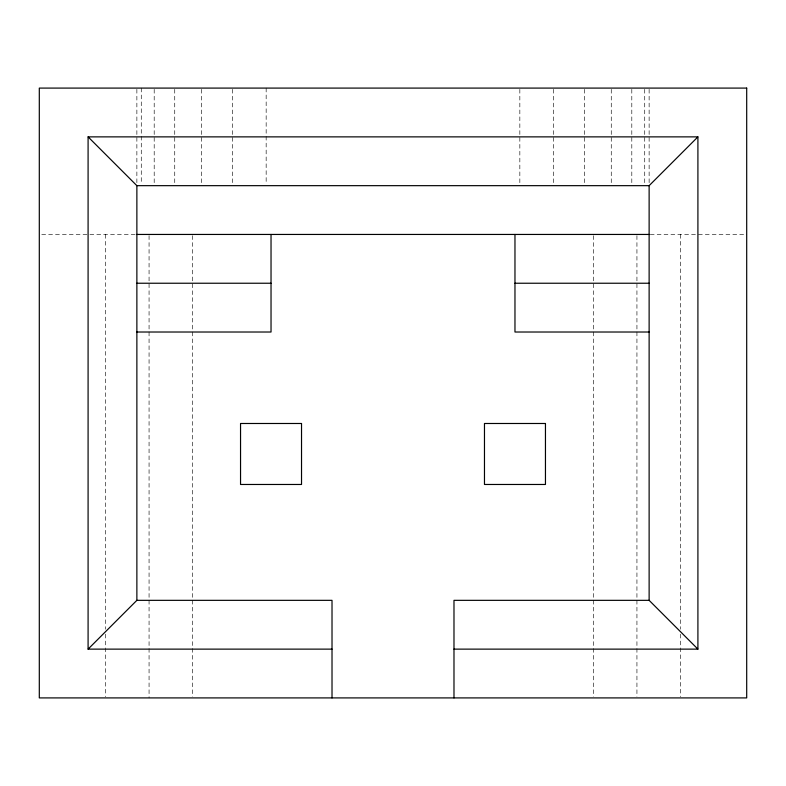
<?xml version="1.0" encoding="UTF-8"?>
<svg xmlns="http://www.w3.org/2000/svg" width="786" height="786" viewBox="0 0 786 786"><rect width="100%" height="100%" fill="white"/><g stroke="black" fill="none" stroke-linecap="round" stroke-linejoin="round"><path stroke-width="0.59" stroke-dasharray="3.93 2.95" d="M41.737 234.444L135.742 234.444M650.258 234.444L746.7 234.444M680.538 234.444L680.538 629.252M680.538 634.155L680.538 696.691M649.128 89.309L649.128 183.217M644.726 89.309L644.726 183.217M636.935 235.672L636.935 696.691M631.806 89.309L631.806 183.217M611.262 89.309L611.262 183.217M593.322 235.672L593.322 696.691M584.489 89.309L584.489 183.217M553.305 89.309L553.305 183.217M519.841 89.309L519.841 183.217M266.159 88.091L266.159 183.217M232.695 89.309L232.695 183.217M201.511 89.309L201.511 183.217M192.678 235.672L192.678 696.691M174.738 89.309L174.738 183.217M154.194 89.309L154.194 183.217M149.065 235.672L149.065 697.909M141.274 88.091L141.274 183.217M136.872 89.309L136.872 183.217M105.462 234.444L105.462 629.252M105.462 634.155L105.462 696.691"/><path stroke-width="1.18" d="M88.091 649.128L136.872 600.337L136.872 185.663L88.091 136.872L88.091 649.128L332.016 649.128M136.872 185.663L649.128 185.663L697.909 136.872L697.909 649.128L453.984 649.128M88.091 136.872L697.909 136.872M136.872 234.444L649.128 234.444M136.872 283.235L271.032 283.235M514.968 283.235L649.128 283.235M136.872 332.016L271.032 332.016L271.032 234.444M649.128 332.016L514.968 332.016L514.968 234.444M136.872 600.337L332.016 600.337L332.016 697.909M697.909 649.128L649.128 600.337L453.984 600.337L453.984 697.909M649.128 185.663L649.128 600.337M746.7 88.091L39.3 88.091L39.3 697.909L746.7 697.909L746.7 88.091M301.529 423.487L240.545 423.487L240.545 484.471L301.529 484.471L301.529 423.487M545.455 423.487L484.471 423.487L484.471 484.471L545.455 484.471L545.455 423.487"/></g></svg>
